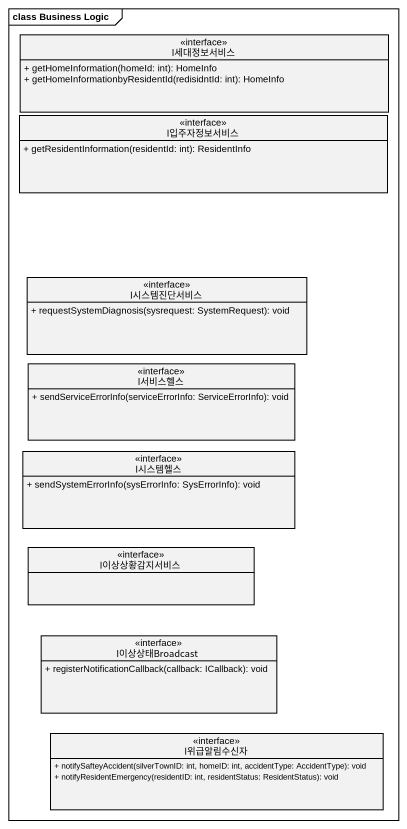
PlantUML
@startuml
mainframe class Business Logic
hide circle
hide empty members
skinparam classAttributeIconSize 0
interface I세대정보서비스 {
  + getHomeInformation(homeId: int): HomeInfo
  + getHomeInformationbyResidentId(redisidntId: int): HomeInfo
}
interface I입주자정보서비스 {
  + getResidentInformation(residentId: int): ResidentInfo
}
interface I시스템진단서비스 {
  + requestSystemDiagnosis(sysrequest: SystemRequest): void
}
interface I서비스헬스 {
  + sendServiceErrorInfo(serviceErrorInfo: ServiceErrorInfo): void
}
interface I시스템헬스 {
  + sendSystemErrorInfo(sysErrorInfo: SysErrorInfo): void
}
interface I이상상황감지서비스
interface I이상상태Broadcast {
  + registerNotificationCallback(callback: ICallback): void
}
interface I위급알림수신자 {
  + notifySafteyAccident(silverTownID: int, homeID: int, accidentType: AccidentType): void
  + notifyResidentEmergency(residentID: int, residentStatus: ResidentStatus): void
}
@enduml
